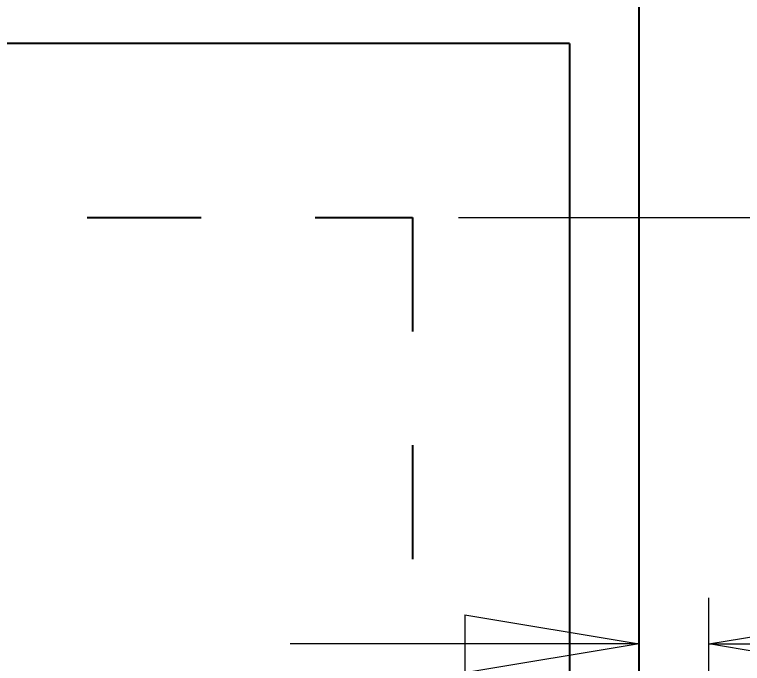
# Model space of a CAD drawing. Header units: millimetres. Extents: x 4624 to 7017, y -668 to -190.
# Drawn here: x 4761.22 to 4771.65, y -277.07 to -267.76 of the extents above; entities that cross this region are included whole.
import ezdxf

# ---------------------------------------------------------------- set-up
doc = ezdxf.new("R2010")
doc.units = ezdxf.units.MM
doc.header["$LTSCALE"] = 16.335
doc.header["$PDMODE"] = 3
doc.header["$PDSIZE"] = 8
doc.linetypes.add('DOT', pattern=[0.2, 0.1, -0.1])
doc.layers.get('0').update_dxf_attribs({"linetype": 'CONTINUOUS'})
doc.layers.get('Defpoints').update_dxf_attribs({"linetype": 'CONTINUOUS'})
doc.styles.add('ROMANC', font='romanc.shx', dxfattribs={"bigfont": 'gbcbig.shx'})
doc.dimstyles.new('YanXiu', dxfattribs={"dimtxt": 2.5, "dimasz": 2.5, "dimexe": 0.66, "dimexo": 0.66, "dimgap": 0.66, "dimtad": 0, "dimdsep": 46, "dimtxsty": 'ROMANC', "dimblk": 'CLOSED', "dimcen": 0, "dimclrd": 3, "dimclre": 9, "dimclrt": 42, "dimazin": 2, "dimtfac": 1, "dimtofl": 0, "dimtmove": 0, "dimatfit": 3, "dimldrblk": 'CLOSED', "dimfxl": 0, "dimlwd": 5, "dimlwe": 5, "dimarcsym": 0})

# ---------------------------------------------------------------- blocks, each defined once
blk = doc.blocks.new('_Closed')
at = {"color": 0, "linetype": 'ByBlock', "lineweight": -2}
for p, q in [((-1, 0.1667), (0, 0)), ((-1, 0.1667), (-1, -0.1667)), ((0, 0), (-1, -0.1667)), ((0, 0), (-1, 0))]:
    blk.add_line(p, q, dxfattribs=at)
blk = doc.blocks.new('*D3')
at = {"color": 9, "lineweight": 5, "transparency": 16777216}
for p, q in [((4767.578, -270.675), (4794.09, -270.675)), ((4767.578, -304.175), (4794.09, -304.175))]:
    blk.add_line(p, q, dxfattribs=at)
at = {"color": 3, "lineweight": 5, "transparency": 16777216}
for p, q in [((4793.43, -273.175), (4793.43, -282.955)), ((4793.43, -301.675), (4793.43, -291.894))]:
    blk.add_line(p, q, dxfattribs=at)
at = {"layer": 'Defpoints', "color": 0, "transparency": 16777216}
for p in [(4766.918, -270.675), (4793.43, -270.675), (4766.918, -304.175)]:
    blk.add_point(p, dxfattribs=at)
at = {"color": 3, "lineweight": 5, "transparency": 16777216, "xscale": 2.5, "yscale": 2.5, "zscale": 2.5}
for p, rotation in [((4793.43, -270.675), 90), ((4793.43, -304.175), 270)]:
    blk.add_blockref('_Closed', p, dxfattribs=dict(at, rotation=rotation))
at = {"color": 42, "transparency": 16777216, "insert": (4793.43, -287.425), "char_height": 2.5, "attachment_point": 5, "rotation": 90, "style": 'ROMANC'}
blk.add_mtext('33.5', dxfattribs=at)
blk = doc.blocks.new('*D11')
at = {"color": 9, "lineweight": 5, "transparency": 16777216}
for p, q in [((4770.168, -286.765), (4770.168, -276.131)), ((4771.168, -286.765), (4771.168, -276.131))]:
    blk.add_line(p, q, dxfattribs=at)
at = {"color": 3, "lineweight": 5, "transparency": 16777216}
for p, q in [((4767.668, -276.791), (4765.168, -276.791)), ((4773.668, -276.791), (4787.708, -276.791))]:
    blk.add_line(p, q, dxfattribs=at)
at = {"layer": 'Defpoints', "color": 0, "transparency": 16777216}
for p in [(4770.168, -276.791), (4770.168, -287.425), (4771.168, -287.425)]:
    blk.add_point(p, dxfattribs=at)
at = {"color": 3, "lineweight": 5, "transparency": 16777216, "xscale": 2.5, "yscale": 2.5, "zscale": 2.5}
blk.add_blockref('_Closed', (4770.168, -276.791), dxfattribs=at)
at = {"color": 3, "lineweight": 5, "transparency": 16777216, "xscale": 2.5, "yscale": 2.5, "zscale": 2.5, "rotation": 180}
blk.add_blockref('_Closed', (4771.168, -276.791), dxfattribs=at)
at = {"color": 42, "transparency": 16777216, "insert": (4788.904, -276.791), "char_height": 2.5, "attachment_point": 5, "style": 'ROMANC'}
blk.add_mtext('1', dxfattribs=at)
blk = doc.blocks.new('*D12')
at = {"color": 3, "lineweight": 5, "transparency": 16777216}
for p, q in [((4793.43, -262.675), (4793.43, -260.175)), ((4793.43, -273.175), (4793.43, -275.675))]:
    blk.add_line(p, q, dxfattribs=at)
at = {"color": 9, "lineweight": 5, "transparency": 16777216}
for p, q in [((4770.828, -265.175), (4794.09, -265.175)), ((4767.578, -270.675), (4794.09, -270.675))]:
    blk.add_line(p, q, dxfattribs=at)
at = {"layer": 'Defpoints', "color": 0, "transparency": 16777216}
for p in [(4770.168, -265.175), (4793.43, -265.175), (4766.918, -270.675)]:
    blk.add_point(p, dxfattribs=at)
at = {"color": 3, "lineweight": 5, "transparency": 16777216, "xscale": 2.5, "yscale": 2.5, "zscale": 2.5}
for p, rotation in [((4793.43, -265.175), 270), ((4793.43, -270.675), 90)]:
    blk.add_blockref('_Closed', p, dxfattribs=dict(at, rotation=rotation))
at = {"color": 42, "transparency": 16777216, "insert": (4793.43, -256.896), "char_height": 2.5, "attachment_point": 5, "rotation": 90, "style": 'ROMANC'}
blk.add_mtext('5.5', dxfattribs=at)

msp = doc.modelspace()

# ---------------------------------------------------------------- linework, layer by layer
at = {"color": 7, "linetype": 'Continuous'}
for p, q in [((4770.168, -309.675), (4770.168, -265.175)), ((4769.168, -268.175), (4694.668, -268.175)), ((4769.168, -268.175), (4769.168, -306.675))]:
    msp.add_line(p, q, dxfattribs=at)
at = {"color": 4, "linetype": 'DOT'}
msp.add_lwpolyline([(4766.918, -304.175), (4696.918, -304.175), (4696.918, -270.675), (4766.918, -270.675)], close=True, dxfattribs=at)

# ---------------------------------------------------------------- dimensions: what is measured, and where the dimension line sits
for base, p1, p2, picture, middle in [((4793.43, -265.175), (4766.918, -270.675), (4770.168, -265.175), '*D12', (4793.43, -256.896)), ((4793.43, -270.675), (4766.918, -304.175), (4766.918, -270.675), '*D3', (4793.43, -287.425))]:
    dim = msp.add_linear_dim(base=base, p1=p1, p2=p2, angle=90, dimstyle='YanXiu')
    dim.commit()
    dim.dimension.update_dxf_attribs({"geometry": picture, "text_midpoint": middle})
dim = msp.add_linear_dim(base=(4770.168, -276.791), p1=(4771.168, -287.425), p2=(4770.168, -287.425), dimstyle='YanXiu')
dim.commit()
dim.dimension.update_dxf_attribs({"geometry": '*D11', "text_midpoint": (4788.904, -276.791), "dimtype": 160})

doc.saveas('drawing.dxf')
